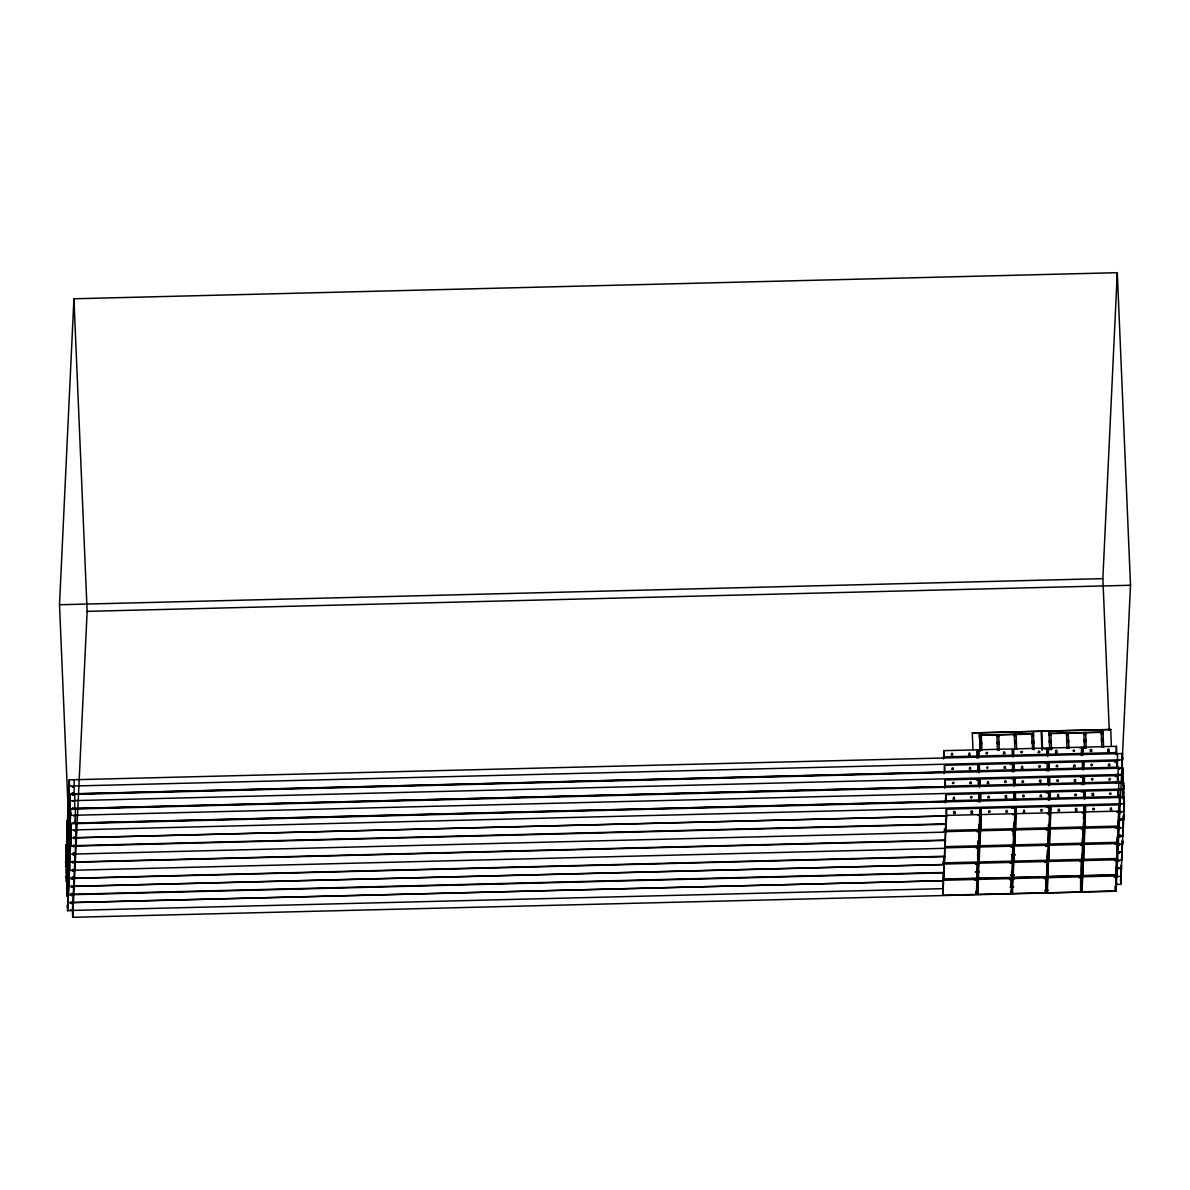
<?xml version="1.0" encoding="UTF-8"?>
<svg xmlns="http://www.w3.org/2000/svg" width="1190" height="1190" viewBox="0 0 1190 1190"><rect width="100%" height="100%" fill="white"/><g stroke="black" fill="none" stroke-linecap="round" stroke-linejoin="round"><path stroke-width="1.5" d="M65.867 857.187L65.926 858.689L65.986 856.621M66 857.038L66.075 852.784L66.134 854.286M66 854.42L65.926 856.502M66.238 877C66.402 880.109 66.238 873.371 66.372 876.866M66.372 849.095C66.224 845.54 66.372 852.947 66.238 849.229M66.625 840.795C66.655 845.897 66.863 834.681 66.819 837.477M66.685 869.593L66.655 868.819M66.714 841.077L66.893 837.611M67.161 887.948L67.294 882.058L67.19 885.092M67.637 822.305L67.458 826.291L67.428 824.521M67.607 877.923L67.547 879.975L67.681 873.802L67.666 876.747M67.83 845.941L67.77 844.439M67.889 816.861L67.979 814.332M67.964 815.091L67.919 813.603M67.845 901.098L67.77 902.57L67.785 901.678M67.756 900.8L67.919 896.665L67.726 901.544M67.845 898.301L67.979 898.167M67.86 870.247C67.964 874.635 67.919 864.728 68.127 866.87M68.053 866.736L67.919 869.563M68.142 836.659L68.202 835.023L68.083 840.899L68.276 836.511M68.083 893.11L68.157 894.612L68.172 893.72M68.247 861.962L68.306 863.791L68.395 858.868L68.455 859.775M68.603 826.767L68.44 832.911L68.38 831.275M68.38 890.12L68.321 888.469L68.38 889.927M68.365 862.319L68.336 860.935M68.514 859.284L68.455 857.588L68.44 858.496M68.603 829.742L68.618 826.931M68.886 823.45C69.109 813.41 68.842 826.857 68.767 823.435M69.124 790.889L69.05 789.461M69.005 873.862C69.124 876.97 69.005 870.351 69.139 873.728M69.065 844.602L69.05 847.548L69.079 844.602M69.362 812.755L69.362 810.568L69.347 811.461M69.436 864.282L69.362 868.908L69.466 864.312M69.392 837.849C69.496 842.669 69.541 830.918 69.66 834.949M69.794 803.637C69.422 810.197 69.794 802.655 69.734 803.518M69.526 837.701L69.6 835.633M69.66 835.127L69.526 835.514M69.913 799.055L69.987 797.568M70.046 798.921L69.972 800.573M70.18 849.482L70.076 851.787M70.15 821.65L70.225 823.138L70.15 821.457M70.195 821.383L70.344 817.262L70.255 821.74M70.27 849.764L70.21 848.083L70.076 853.974L70.046 852.204M70.522 813.692C70.671 817.009 70.507 811.387 70.656 813.127M70.656 813.558L70.597 813.008M70.909 833.506L70.984 834.056M71.043 833.372C71.028 828.909 70.79 838.757 70.85 836.882M71.147 828.79C71.311 823.986 71.147 831.23 71.222 828.924M1120.712 879.321C1120.474 884.14 1120.772 876.956 1120.638 879.187M1121.025 873.118C1121.069 866.231 1120.95 877.536 1120.906 873.386M1121.188 866.588L1121.248 868.284L1121.263 867.376M1121.322 866.811L1121.248 865.666M1122.021 765.854L1122.081 767.55L1122.215 762.552M1121.649 857.127C1121.56 864.937 1121.768 852.397 1121.843 855.164M1121.709 855.774L1121.768 857.083M1122.111 766.152L1122.155 763.281M1122.021 849.095L1122.021 852.085L1121.962 850.389M1122.17 848.068L1122.096 850.434M1122.423 843.74L1122.349 841.925L1122.408 843.844M1122.78 777.739L1122.825 779.272L1122.839 776.297L1122.78 777.546M1122.467 842.49L1122.557 840.72M1122.795 832.896L1122.795 835.782M1122.869 831.334L1122.81 834.324M1123.107 825.949C1123.152 830.62 1123.434 815.998 1123.241 826.172M1123.39 795.337L1123.33 793.819L1123.315 796.809L1123.256 794.98M1123.479 818.184L1123.553 818.78M1123.613 818.214C1123.494 814.555 1123.628 820.981 1123.494 818.646M1123.762 815.18L1123.702 814.644M1123.97 810.033L1124.014 806.805L1124.059 808.486M1124.386 802.015L1124.312 800.498L1124.371 801.42M65.748 862.572L65.673 863.732L65.673 861.634M67.205 828.344L67.205 829.237M67.651 822.216L67.592 820.401M68.425 805.689C68.336 800.855 68.172 814.495 68.217 807.906M66.61 869.057L66.536 873.311L66.625 869.473M67.012 860.444L67.012 861.233M67.681 846.254C67.577 853.914 67.86 839.56 67.889 844.796M68.47 830.114L68.44 830.769M68.663 828.597L68.603 828.151M67.175 887.844L67.309 884.825M67.562 877.134L67.532 877.803M69.273 815.418L69.228 813.811L69.273 815.12M70.002 797.716L69.987 800.468M68.708 852.546L68.827 849.645M68.856 849.794L68.812 850.538M69.273 843.234L69.213 841.404L69.258 843.323M68.098 892.783L68.157 891.637M68.098 893.586L68.306 889.808M69.258 868.254L69.303 870.173L69.288 868.581M69.63 860.311L69.689 861.322M70.552 841.077L70.582 842.818L70.537 841.464M1120.891 876.138L1120.891 874.278L1120.876 876.242M1121.813 855.893L1121.768 855.03M1123.702 785.876L1123.687 786.664M68.41 815.581L59.5 604.743L73.929 298.779L1117.291 272.688L1130.5 585.257L1116.071 891.221L72.709 917.311L72.397 909.919M66.997 828.448L66.521 850.612L67.77 812.249M68.529 796.05L67.28 834.413M1117.529 753.642L1117.41 767.848L1122.289 767.729L1122.393 753.523L69.288 779.852L68.038 818.214M68.812 802.015L69.288 779.852M67.622 843.085L67.131 865.249L68.38 826.886M69.154 810.688L67.904 849.05M1122.75 785.534L1123.018 768.145L69.913 794.489L68.663 832.851M69.422 816.652L69.913 794.489M68.232 857.707L67.756 879.871L69.005 841.509M69.764 825.31L68.514 863.672M1118.764 782.901L1118.645 797.107L1123.524 796.988L1123.628 782.782L70.537 809.111L69.288 847.473M70.046 831.275L70.537 809.111M68.856 872.344L68.365 894.493L73.245 894.374L73.988 878.428L944.696 856.651M69.615 856.145L68.365 894.493M70.389 839.947L69.139 878.294L944.711 856.25M1119.373 797.523L1118.898 819.687L1123.762 819.568L1124.253 797.404L71.147 823.748L69.898 862.095L945.47 840.051M67.607 910.692L68.098 888.543L67.607 910.692L72.471 910.573L73.215 894.627M71.147 823.748L70.656 845.897L75.535 845.778L76.011 823.614M74.048 793.938L74.167 779.733M74.672 808.575L74.777 794.37M75.654 815.209L75.282 823.049L945.991 801.272M75.282 823.197L75.401 808.992M74.003 878.175L74.747 862.229M74.762 861.977L75.505 846.03M72.709 917.311L87.138 611.363L73.929 298.779M943.521 758.982L943.923 750.652L977.317 749.819L977.57 756.067L944.176 756.899L943.923 750.652M944.146 773.619L944.533 765.289L977.927 764.456L978.195 770.704L944.8 771.536L944.533 765.289M944.756 788.241L945.158 779.911L978.552 779.078L978.805 785.326L945.425 786.159L945.158 779.911M945.381 802.863L945.767 794.548L979.162 793.7L979.43 799.948L946.035 800.796L945.767 794.548M943.03 864.416L943.194 861.084M944.726 828.657L944.562 831.989L944.429 828.865M944.101 857.811L943.655 879.053L977.05 878.205L977.749 863.226L944.369 864.059L943.655 879.053M944.86 841.598L944.369 864.059M945.634 825.384L944.414 862.839L977.808 862.006L978.254 840.765L977.54 855.744M980.426 808.248L980.114 814.912L979.786 808.337L946.392 809.17L945.187 846.625L978.582 845.793L979.013 824.551L978.79 829.549M976.99 879.44L976.276 894.419L942.897 895.267L943.64 879.351L1116.83 875.007L1116.532 867.361M946.66 815.418L945.946 830.412L979.34 829.579L980.054 814.585L946.66 815.418L946.392 809.17M972.289 732.951L1041.161 731.24L972.289 732.951L972.974 749.789M976.916 758.149L977.317 749.819M977.615 771.105L977.927 764.456M978.299 758.119L978.701 749.789L1012.095 748.956L1012.348 755.204L978.968 756.037L978.701 749.789M978.314 784.076L978.552 779.078M978.924 772.741L979.311 764.411L1012.705 763.578L1012.973 769.826L979.578 770.659L979.311 764.411M978.879 785.653L979.192 778.989M978.775 802.03L979.162 793.7M979.548 787.378L979.935 779.048L1013.33 778.2L1013.657 784.79M977.094 865.309L977.05 878.205M979.786 808.337L979.34 829.579M980.158 802L980.545 793.67L1013.94 792.837L1014.207 799.085L980.813 799.918L980.545 793.67M977.823 863.553L978.046 858.555M977.883 878.146L977.674 894.389L1011.054 893.556L1011.768 878.562M978.165 871.928L978.879 856.934L978.418 878.473L977.615 857.321M980.411 824.506L979.965 845.748L1013.359 844.915L1013.85 822.454M981.17 808.308L980.724 829.534L1014.118 828.701L1014.832 813.707L1014.564 807.46L981.17 808.308L979.965 845.748M977.674 894.389L978.373 879.395M979.192 861.962L979.638 840.72L979.192 861.962L1012.586 861.129L1013.3 846.135L979.905 846.968M1012.318 771.908L1012.705 763.578M1013.077 757.242L1013.478 748.912L1046.873 748.079L1047.126 754.326L1013.746 755.159L1013.478 748.912M1013.702 771.879L1014.088 763.549L1047.483 762.716L1047.75 768.963L1014.356 769.796L1014.088 763.549M1013.627 799.502L1013.94 792.837M1014.326 786.501L1014.713 778.171L1048.107 777.338L1048.375 783.585L1014.981 784.418L1014.713 778.171M1010.875 885.643L1011.262 877.313M1012.11 859.433L1012.274 856.101M1012.794 844.885L1011.827 877.342L1011.559 871.095M1013.24 835.335L1013.791 823.673M1015.011 799.472L1015.338 792.808L1048.717 791.96L1048.985 798.222L1015.591 799.055L1015.338 792.808M1013.359 846.462L1013.597 841.464M1012.184 887.279L1012.66 877.283M1013.657 856.071L1012.437 893.809L1012.14 886.163M1015.948 807.43L1015.501 828.671L1048.896 827.838L1049.61 812.844L1049.342 806.597L1015.948 807.43L1015.501 828.671M1013.211 877.313L1014.416 839.857L1013.984 861.099L1047.364 860.266L1048.078 845.272L1014.683 846.105M1014.743 844.885L1015.189 823.644L1014.743 844.885L1048.137 844.052L1048.762 824.715M1033.336 731.716L1034.125 749.804M1041.845 731.21L1110.716 729.5L1041.845 731.21L1042.619 749.893M1046.635 753.077L1046.873 748.079M1047.096 771.031L1047.483 762.716M1047.869 756.379L1048.256 748.049L1081.65 747.216L1081.918 753.463L1048.524 754.296L1048.256 748.049M1048.955 731.329L1049.729 749.715M1047.81 769.29L1048.048 764.292M1047.795 784.002L1048.107 777.338M1048.479 771.001L1048.866 762.671L1082.26 761.838L1082.588 768.413L1082.751 765.081M1048.331 800.29L1048.717 791.96M1049.104 785.638L1049.491 777.308L1082.885 776.475L1083.153 782.723L1049.759 783.556L1049.491 777.308M1049.044 798.55L1049.283 793.552M1045.965 878.116L1045.846 892.678L1046.545 877.699M1046.575 865.234L1047.051 855.238L1046.605 876.48M1047.259 850.686L1047.364 860.266M1048.494 824.477L1048.137 844.052M1048.955 814.927L1049.342 806.597M1049.714 800.26L1050.116 791.93L1083.495 791.097L1083.822 797.672L1083.986 794.34M1047.349 878.071L1047.23 892.649L1047.929 877.655M1047.721 870.188L1048.435 855.193M1049.193 838.98L1047.974 876.732L1047.602 867.242M1049.967 822.766L1048.762 860.221L1082.141 859.388L1082.588 838.147L1082.275 844.811M1050.725 806.567L1049.52 844.007L1082.915 843.175L1084.388 811.967L1084.12 805.719L1050.725 806.567L1050.279 827.794L1083.674 826.961L1083.48 822.275M1081.249 755.546L1081.65 747.216M1082.647 755.501L1083.034 747.171L1116.428 746.338L1116.696 752.586L1083.302 753.419L1083.034 747.171M1082.484 784.79L1082.885 776.475M1083.257 770.138L1083.659 761.808L1117.038 760.975L1117.306 767.223L1083.911 768.056L1083.659 761.808M1083.882 784.76L1084.268 776.43L1117.663 775.597L1117.931 781.845L1084.536 782.678L1084.268 776.43M1080.594 880.57L1080.624 891.816L1081.323 876.822M1082.959 830.263L1082.915 843.175M1083.495 819.047L1084.12 805.719M1084.492 799.397L1084.893 791.067L1118.288 790.234L1118.541 796.482L1085.146 797.315L1084.893 791.067M1081.383 875.602L1081.829 854.361L1081.115 869.355L1081.993 892.069L1082.707 876.792M1081.74 885.539L1082.141 877.209M1083.971 838.117L1083.54 859.359L1116.919 858.525L1117.425 836.064M1084.745 821.903L1083.54 859.359M1085.503 805.689L1084.298 843.145L1117.693 842.312L1118.898 804.857L1085.503 805.689L1085.057 826.931L1118.451 826.098L1118.898 804.857M1083.48 860.578L1082.766 875.572L1083.212 854.331L1083.48 860.578L1116.875 859.745L1116.8 855.402M1109.273 730.303L1102.862 578.638L1117.291 272.688M1102.892 729.976L1103.606 746.933M1116.027 754.668L1116.428 746.338M1116.815 765.973L1117.038 760.975M1117.351 782.261L1117.663 775.597M1117.96 796.884L1118.288 790.234M1115.61 874.709L1115.878 868.789L1116.101 875.959L943.596 880.273L943.373 873.103L942.897 895.267M1116.294 860.162L1116.16 874.739L1116.875 859.745M1116.815 848.946L1117.365 837.284M1117.975 824.402L1118.139 821.07M1116.146 875.037L1115.402 890.953L1115.194 886.252M1118.868 819.94L1118.124 835.886L1123.003 835.767L1123.702 814.882L1123.762 819.568M1121.649 769.424L1122.393 753.523M1122.795 772.92L1123.018 768.145M1122.884 798.683L1123.628 782.782M1121.04 865.383L1120.712 884.363L1115.833 884.482L1116.577 868.536L1121.456 868.447L1121.337 865.041M1121.962 846.001L1121.843 860.206L1116.979 860.325M1122.2 840.943L1121.471 868.164L1116.607 868.284L1117.351 852.337L1122.215 852.248M1123.405 815.195L1122.23 851.966L1117.365 852.085L1118.109 836.139L1122.988 836.049M1123.955 803.771L1124.253 797.404M1120.712 884.363L1121.456 868.447M68.975 790.978L68.99 793.879L69.109 788.003L69.109 789.729M68.157 808.174L68.321 806.88M67.28 829.37L67.056 834.532L67.071 833.64M68.946 820.222L68.975 819.97M68.827 852.546L68.737 854.286L68.693 853.364M68.44 860.548L68.514 858.63M68.306 891.399L68.291 890.165M1122.914 832.643L1122.944 829.742L1123.003 831.527M1122.408 840.928L1122.616 844.007L1117.737 844.127M1122.23 847.801L1122.155 848.842M951.093 755.129C955.124 752.794 949.055 752.511 952.863 755.085M952.937 799.025C956.834 796.512 951.122 796.512 954.692 799.174M972.706 813.38L972.037 812.413L970.995 813.41M981.512 743.572L980.53 744.256L979.876 743.006M981.319 735.866L980.679 736.937L979.668 736.298M981.586 743.676L980.248 742.813M987.105 783.526C991.121 782.068 985.885 780.238 988.102 782.767M988.845 783.689L987.953 782.708M996.952 735.256C998.172 739.168 999.184 732.43 996.937 735.554M997.265 742.575L998.142 743.854L998.975 742.53M998.975 743.229L998.321 741.98L997.324 742.679M996.893 734.676L997.532 750.384C998.827 748.465 1000.076 750.102 997.547 750.102M1003.259 753.835C1006.844 752.66 1002.649 750.265 1004.018 753.047M1006.859 797.88L1005.743 796.928L1005.148 797.925M1014.341 734.825C1014.713 738.231 1017.435 733.308 1014.401 734.929M1016.052 735.48C1015.665 732.088 1013.032 736.997 1015.992 735.39M1023.013 768.19C1019.666 765.274 1024.813 765.691 1021.303 768.219M1041.027 782.38L1039.51 781.652M1049.119 733.962L1049.773 735.212L1050.77 734.528M1051.38 749.15L1050.562 747.975L1049.848 749.194M1057.166 752.69L1056.512 751.723L1055.47 752.735M1057.895 811.045C1062.03 808.65 1055.798 808.441 1059.665 811M1067.847 734.379L1066.582 733.323M1084.507 748.004L1085.34 747.097L1086.217 747.96M1085.92 741.058L1084.581 740.195M1092.063 795.545L1092.688 794.756L1093.833 795.5M1101.553 740.463C1104.023 736.878 1102.595 744.062 1101.672 739.778M1103.041 732.817C1102.342 735.956 1100.066 731.136 1102.892 732.713M1103.309 740.626L1101.791 739.897M1108.217 765.854C1112.234 764.397 1106.998 762.567 1109.199 765.081M1110.077 809.736C1114.018 807.266 1108.158 807.162 1111.817 809.899M1047.007 807.415L1048.122 807.385M1081.175 791.915L1082.275 791.886M1116.413 776.46L1115.342 776.49M970.148 755.055C967.277 751.991 971.665 752.199 968.615 755.085M979.95 742.813L979.98 743.616M953.577 813.439L955.287 813.395M980.173 750.325L981.884 750.28M987.745 797.94C992.043 795.887 985.439 795.575 989.455 797.895M1014.728 741.95C1016.929 745.773 1014.46 739.466 1016.349 741.801M1014.639 742.426L1015.918 741.92L1016.156 743.17M1033.366 735.241L1032.102 734.185M1032.027 741.995L1033.768 742.158L1032.013 741.92M1005.758 812.13C1010.057 810.078 1003.438 809.765 1007.469 812.101M1021.913 782.44C1026.301 780.343 1019.518 780.105 1023.608 782.395M1038.067 752.749C1042.455 750.652 1035.687 750.414 1039.763 752.705M1024.783 812.264C1021.675 809.304 1026.613 809.349 1023.162 812.116M1039.911 796.631C1044.166 794.444 1037.635 794.325 1041.667 796.794M1066.478 733.724C1068.397 737.145 1068.04 730.318 1066.627 734.126M1068.01 734.542L1067.966 733.412L1066.701 733.457M1066.805 741.132L1067.876 740.24L1068.456 741.697M1057.3 796.199L1058.133 795.589M1058.951 796.764C1056.051 795.009 1059.725 793.016 1058.267 795.649M1084.283 740.21L1085.726 741.132M1085.845 741.251L1085.667 740.002L1084.402 740.329M1074.079 781.146C1078.333 778.944 1071.803 778.825 1075.82 781.295M1090.233 751.44L1091.929 751.411M1102.937 733.219C1101.509 729.634 1101.033 735.926 1102.996 732.609M1076.965 810.955L1076.147 809.78L1075.433 811M1109.259 751.574L1108.678 750.429L1107.637 751.426M951.807 769.365C956.106 767.654 949.337 767.178 953.339 769.32M980.084 742.649C979.905 746.398 983.014 741.102 980.069 742.932M969.21 768.933C973.39 766.91 966.756 766.895 970.861 769.275M985.975 753.865C990.392 751.991 983.446 751.812 987.507 753.82M998.901 743.14L997.369 743.185M969.82 783.556L970.564 783.139M1003.988 768.056C1008.346 766.122 1001.415 766.003 1005.61 768.205M1031.938 734.022C1034.378 737.264 1030.718 732.505 1033.247 735.123M1032.563 748.659L1031.67 733.799M1049.178 734.052L1049.952 733.337L1050.815 734.2M1066.88 740.939L1068.412 740.894M1068.471 741.4L1067.698 742.114L1066.835 741.251M1067.207 747.96L1068.739 747.915L1067.058 747.856M1056.14 766.747C1060.483 764.813 1053.641 764.724 1057.776 766.91M1084.417 740.031L1084.447 741.459L1085.86 740.968M1084.581 747.811L1086.113 747.766M1103.249 740.537L1101.613 740.373M1074.778 795.575C1079.226 793.73 1072.264 793.492 1076.31 795.53M1108.931 780.075C1112.873 779.361 1107.726 776.891 1109.601 779.688M1092.777 809.765C1097.254 807.936 1090.189 807.653 1094.309 809.736M981.378 743.75L980.129 743.78M980.382 750.25L981.631 750.221M1015.174 749.09L1016.424 749.06M1049.312 733.888L1050.725 734.007M1050.636 734.691L1049.238 734.557M1032.548 748.941L1034.095 749.179M1068.337 741.563L1066.79 741.043M1038.9 767.014C1043.243 765.423 1036.178 765.081 1040.149 766.985M988.578 812.205C992.936 810.613 985.856 810.271 989.827 812.175M1022.731 796.705L1023.98 796.675M1056.899 781.22C1061.242 779.599 1054.221 779.331 1058.148 781.175M1091.052 765.72C1094.978 765.096 1089.505 762.76 1091.587 765.497M1040.744 810.911C1045.028 809.17 1037.948 809.066 1042.143 811.03M977.154 780.045L976.365 780.075M1045.236 763.415L1046.189 763.385M1079.404 747.915L1080.356 747.885M1015.992 743.006L1014.906 742.902M1021.065 752.69C1025.081 751.53 1018.432 750.667 1021.868 752.601M1032.727 748.822L1033.946 749.075M987.7 768.1C988.875 765.036 985.543 768.309 987.105 768.115M953.547 783.6C955.168 780.863 951.033 783.198 952.952 783.6M1067.504 747.945L1068.397 747.93M1004.91 782.38L1005.788 782.366M970.757 797.88C974.833 796.467 967.976 796.036 971.635 797.865M1110.077 794.325C1113.721 793.15 1107.429 792.272 1110.448 794.34M1045.356 749.09L1044.805 749.105M1011.202 764.59L1010.533 764.575M1011.173 778.855L1011.946 778.84M1004.256 753.062L1005.029 753.791M1073.811 751.336C1076.504 749.016 1070.479 750.399 1074.302 751.485M970.713 783.198C973.063 780.7 967.485 782.425 971.442 783.704M1040.134 781.399C1037.427 779.703 1043.124 779.762 1040.268 781.458M59.5 604.743L1102.862 578.638M87.138 611.363L1130.5 585.257M979.504 735.108L1033.441 733.754M1049.059 733.367L1102.996 732.014M979.489 735.39L1033.426 734.052M1049.044 733.65L1102.996 732.311M979.578 736.699L981.348 736.655M996.967 736.268L998.737 736.223M1014.356 735.837L1016.126 735.792M1031.745 735.39L1033.515 735.346M1049.134 734.959L1050.904 734.914M1066.523 734.528L1068.293 734.483M1083.911 734.096L1085.682 734.052M1101.3 733.65L1103.071 733.605M979.563 736.997L981.334 736.952M996.952 736.551L998.722 736.506M1014.341 736.119L1016.111 736.074M1031.73 735.688L1033.5 735.643M1049.119 735.256L1050.889 735.212M1066.508 734.81L1068.278 734.765M1083.897 734.379L1085.667 734.334M1101.285 733.947L1103.056 733.903M979.816 742.426L981.586 742.381M997.205 741.98L998.975 741.935M1014.594 741.548L1016.364 741.504M1031.983 741.117L1033.753 741.072M1049.372 740.686L1051.142 740.641M1066.761 740.24L1068.531 740.195M1084.149 739.808L1085.92 739.764M1101.538 739.377L1103.309 739.332M979.801 742.709L981.572 742.664M997.19 742.277L998.96 742.233M1031.968 741.4L1033.738 741.355M1049.357 740.968C1052.228 739.526 1051.112 743.438 1049.535 741.876M1066.746 740.537L1068.516 740.492M1084.135 740.106L1085.905 740.061M1101.524 739.659L1103.294 739.63M997.265 743.586L999.05 743.542M1014.654 743.14L1016.439 743.096M1032.132 742.605C1036.728 742.381 1028.904 740.225 1033.827 742.664M1049.431 742.277L1051.216 742.233M1066.82 741.846L1068.605 741.801M1084.224 741.4L1085.994 741.355M1101.613 740.968L1103.383 740.924M979.861 744.3L981.646 744.256M997.25 743.869L999.035 743.824M1014.639 743.438L1016.424 743.393M1032.042 743.006L1033.812 742.962M1049.431 742.56L1051.201 742.515M1066.82 742.129L1068.59 742.084M1084.209 741.697L1085.979 741.653M1101.598 741.266L1103.368 741.221M981.884 749.983L980.114 750.027L979.4 732.772L980.188 751.158M997.503 749.596L999.273 749.551M1032.28 748.718L1034.051 748.674M1049.669 748.287L1051.439 748.242M1084.447 747.409L1086.217 747.365M69.555 786.114L1122.661 759.77M1082.528 768.086L1049.134 768.918L1048.866 762.671M74.048 793.789L944.756 772.013M1011.485 770.421L1010.652 770.718L1015.308 770.257L1011.589 770.451M944.756 772.132L69.184 794.057L68.916 787.81M70.18 800.736L1123.271 774.393M1013.582 784.463L980.203 785.296L979.935 779.048M74.672 808.427L945.381 786.65L69.808 808.694L69.541 802.447M70.79 815.358L1123.895 789.03M1083.763 797.345L1050.368 798.178L1050.116 791.93M1012.824 799.606L1016.543 799.516L1012.824 799.71M945.991 801.376L70.418 823.316L70.15 817.069M71.415 829.995L1124.52 803.652M981.438 814.555L1014.832 813.707M1016.215 813.677L1049.61 812.844M1050.993 812.815L1084.388 811.967M1085.771 811.937L1119.165 811.104M75.907 837.686L946.615 815.909M946.6 816.013L71.043 837.953L70.775 831.691M1119.269 811.729L1124.134 811.61L1124.074 805.526L1124.059 806.433M75.535 845.629L946.243 823.852M70.641 846.194L946.214 824.254M1118.883 819.984L1123.747 819.851M945.886 831.632L979.281 830.798M980.664 830.754L1014.059 829.921M1015.442 829.891L1048.836 829.058M1050.235 829.028L1083.614 828.181M1085.012 828.151L1118.392 827.318M945.842 832.107L70.27 854.152L70.017 847.89M1012.69 830.561L1011.738 830.754L1016.394 830.337M1118.511 827.928L1123.375 827.809L1123.107 821.561M69.883 862.393L945.455 840.452M945.128 847.845L978.522 847.012M1049.461 845.227L1082.855 844.394M1084.239 844.365L1117.633 843.532M945.083 848.306L69.511 870.351L69.243 864.089M1011.545 854.584L1015.263 854.494M1011.53 854.985L1015.234 854.881M69.124 878.592L73.988 878.473M979.147 863.181L1012.526 862.348M1013.925 862.319L1047.304 861.486M1048.702 861.441L1082.097 860.608M73.616 886.282L944.325 864.505M944.31 864.609L68.752 886.55L68.484 880.288M73.245 894.226L943.938 872.448M975.502 871.66L979.221 871.571M68.351 894.791L943.923 872.85M975.488 872.062L979.206 871.973M1010.622 875.037L1014.207 874.948M1010.607 875.334L1014.192 875.245M978.433 878.175L1047.274 876.747L1046.902 867.272M1047.988 876.435L1116.845 874.724M72.843 902.481L943.551 880.704L67.979 902.749L67.711 896.486M1014.103 878.934L1009.462 879.455L1014.103 879.038M1116.22 876.524L1121.084 876.405L1120.816 870.158M72.471 910.424L943.179 888.647M1010.013 886.981L1013.731 886.892M1044.627 890.388L1048.226 890.298M1044.612 890.67L1048.211 890.581M1012.437 893.526L1081.293 892.084L1080.996 884.453M1082.007 891.786L1116.086 890.923M1109.065 765.036L1109.987 765.81M979.816 736.461C983.133 737.205 979.177 733.1 979.653 736.595M1051.038 741.043L1049.818 740.775L1049.431 741.98M998.559 735.316L996.952 735.97L998.663 735.212M998.856 742.634L997.265 743.274M1075.165 766.464C1071.491 764.025 1077.411 764.456 1073.484 766.925M981.259 735.941L980.144 735.405L979.563 736.402M1123.702 785.861L1123.687 788.851L1123.762 786.783M1122.542 840.928L1122.467 841.776M68.693 797.196L68.737 795.946L68.737 798.936L68.678 798.014M68.232 807.088L68.365 806.374M69.407 812.502L69.347 813.558L69.362 811.952M69.258 815.462L69.213 816.742L69.243 815.358M67.592 820.386L67.651 821.412M67.22 828.329L67.19 831.289M69.63 860.296L69.689 859.24L69.675 862.215L69.63 861.188M67.027 860.43L67.056 862.155L67.071 861.352M65.733 862.661L65.688 860.742L65.748 861.768M67.592 906.557L67.562 904.668L67.532 905.516M1051.469 749.046L1050.547 748.257L1049.759 749.001M70.552 841.122L70.597 839.843L70.671 841.33M67.845 815.388L67.83 818.333L67.8 816.563M67.577 821.279L67.443 824.893M67.086 831.587L67.012 833.506M68.99 876.777L68.931 875.423L68.931 877.521M68.678 881.359L68.544 886.371L68.484 884.869M1124.044 806.939L1124.134 806.567M68.008 813.9L67.979 812.145L68.053 813.648M1122.111 847.533L1122.17 845.882L1122.244 847.384M69.615 806.775L69.6 808.516L69.615 807.623M69.913 826.842C70.031 830.977 69.927 822.26 70.046 826.708M66.67 868.313L66.685 867.406L66.67 869.146M67.547 906.007L67.532 907.613L67.607 905.65M1122.021 761.481L1122.289 767.729M1122.765 779.227L1122.899 782.351L1118.035 782.47L1118.139 768.264M1123.256 790.725L1123.524 796.988M1110.716 729.5L1111.4 746.323M1115.774 883.575L1116.071 891.221M1101.226 732.058L1101.836 747.141M1085.607 732.46L1086.247 748.168M1083.837 732.505L1084.477 748.212M1083.48 823.822L1083.688 828.508M1068.218 732.891L1068.873 748.317M1066.448 732.936L1067.058 748.019M1050.83 733.323L1051.543 749.968M1047.81 839.024L1048.137 845.599M1041.161 731.24L1041.919 749.908M1016.052 734.185L1016.662 749.284M1014.282 734.23L1014.891 749.328M1010.935 890.432L1011.054 893.556M998.663 734.632L999.303 750.34M981.274 735.063L981.928 750.488M976.157 891.295L976.276 894.419M68.157 804.009L68.425 810.256M68.767 818.646L69.035 824.893M69.392 833.268L69.66 839.515M67.384 820.207L67.651 826.455M68.008 834.845L68.276 841.092M68.633 849.467L68.886 855.714M66.625 836.406L66.893 842.654M67.25 851.043L67.503 857.291M67.86 865.666L68.127 871.913M65.867 852.605L66.134 858.853M66.476 867.242L66.744 873.49M67.101 881.864L67.369 888.112M1122.512 757.301L1122.467 758.699M1123.077 773.084C1123.107 768.219 1123.033 776.133 1123.092 773.322M1123.687 815.239L1123.687 816.489L1123.762 814.525M1121.307 865.77L1121.263 867.123M69.407 783.645L69.362 785.043M70.835 836.63L70.909 833.937M70.507 843.725L70.448 846.016L70.507 843.948M68.603 800.989C68.663 796.214 68.574 803.994 68.603 801.242M67.324 856.22L67.443 853.394M1124.312 801.301L1124.312 803.488L1124.327 802.581M1122.393 758.566L1122.453 759.592L1122.527 757.524M1122.274 762.671L1122.23 761.645L1122.289 763.147M69.303 784.909L69.347 785.936L69.422 783.868M69.838 830.486C69.689 827.496 69.927 833.268 69.764 830.367M68.752 853.483L68.886 850.672M68.856 877.387L68.916 878.413L68.856 876.911M68.737 881.493L68.693 880.466L68.618 882.534M67.25 856.086L67.309 857.112L67.443 851.222L67.384 853.275M68.678 882.653L68.618 884.735M66.387 846.001L66.447 847.533L66.462 844.588L66.387 846.001M66.863 891.459L66.908 892.991L66.923 890.001L66.863 891.34M66.938 864.937L66.923 862.378L66.938 864.937M67.056 859.403L67.131 860.995L67.101 859.492M68.618 853.855L68.693 855.55L68.618 853.855M69.154 842.862L69.213 844.394L69.154 842.862M69.838 858.63L69.823 856.041L69.838 858.63M69.898 829.757L69.838 828.404L69.898 829.757M1123.39 792.376L1123.449 793.879L1123.449 790.919L1123.524 792.406M1123.241 823.197L1123.256 823.078M66.238 844.647L65.748 866.811L66.238 844.647M66.863 859.284L66.372 881.448L66.863 859.284M67.473 873.906L66.982 896.07L67.473 873.906M953.651 811.907C954.93 814.927 956.15 809.676 953.651 811.907M971.055 811.476C972.304 814.466 973.554 809.245 971.055 811.476M1004.598 781.354C1005.877 784.359 1007.082 779.108 1004.598 781.354M1005.208 795.976C1006.428 799.025 1007.737 793.76 1005.208 795.976M1022.597 795.545C1023.876 798.564 1025.096 793.314 1022.597 795.545M1051.172 741.43C1050.22 744.702 1048.435 739.377 1051.127 741.519M1055.515 750.786C1056.794 753.806 1058.014 748.555 1055.515 750.786M1075.388 808.873C1076.623 811.907 1077.902 806.627 1075.388 808.873M1083.897 733.085C1084.67 736.818 1086.797 730.779 1083.897 733.085M1090.293 749.923C1091.572 752.928 1092.792 747.677 1090.293 749.923M1091.542 779.167C1092.777 782.217 1094.056 776.936 1091.542 779.167M1092.152 793.804C1093.432 796.824 1094.651 791.573 1092.152 793.804M1107.697 749.477C1108.946 752.482 1110.196 747.246 1107.697 749.477M72.486 786.813L73.245 786.843L72.486 786.813M72.188 793.12L72.947 793.15L72.188 793.12M72.114 794.771L72.218 794.697M72.843 795.188L73.602 795.218L72.843 795.188M73.111 801.45L73.155 801.405M72.813 807.742L72.917 807.668M73.721 816.072L73.825 815.998M73.423 822.379L73.468 822.335M74.345 830.709L75.089 830.724L74.345 830.709M74.048 837.001L74.791 837.031L74.048 837.001M73.973 838.652L74.078 838.578M73.676 844.959L73.706 844.915M73.587 846.908L73.616 846.864M73.289 853.2L74.033 853.23L73.289 853.2M73.2 854.851L73.959 854.881L73.2 854.851M72.902 861.158L72.947 861.114M72.813 863.107L72.858 863.062M72.516 869.399L72.56 869.355M72.441 871.05L73.185 871.08L72.441 871.05M72.144 877.357L72.888 877.387L72.144 877.357M72.055 879.306L72.159 879.217M71.757 885.598L71.802 885.553M71.683 887.249L72.426 887.279L71.683 887.249M71.385 893.556L72.129 893.586L71.385 893.556M71.296 895.505L72.04 895.52L71.296 895.505M70.998 901.797L71.088 901.723M70.909 903.448L71.668 903.478L70.909 903.448M70.612 909.755L70.656 909.71M975.264 756.825L976.35 756.87L975.324 756.766M975.889 771.462L976.975 771.492L975.889 771.462M976.499 786.084L977.585 786.114L976.499 786.084M977.124 800.721L978.21 800.751L977.183 800.647M977.734 815.343L978.82 815.373L977.734 815.343M976.975 831.557L978.061 831.587L976.975 831.557M976.216 847.771L977.288 847.801L976.216 847.771M1010.042 755.962L1011.128 755.992L1010.042 755.962M975.443 863.985L976.529 864.014L975.443 863.985M974.684 880.198L975.77 880.228L974.684 880.198M1011.277 785.221L1012.363 785.251L1011.336 785.162M1012.259 808.218L1013.345 808.263L1012.259 808.218M1012.526 814.466L1013.597 814.51L1012.526 814.466M1010.994 846.893L1012.08 846.938L1010.994 846.893M1044.82 755.085L1045.906 755.129L1044.82 755.085M1010.221 863.107L1011.307 863.152L1010.28 863.048M1045.445 769.722L1046.531 769.752L1045.445 769.722M1046.412 792.733L1047.498 792.763L1046.471 792.659M1046.679 798.981L1047.765 799.011L1046.679 798.981M1047.304 813.603L1048.375 813.633L1047.304 813.603M1046.531 829.817L1047.617 829.846L1046.531 829.817M1045.772 846.03L1046.858 846.06L1045.772 846.03M1079.598 754.222L1080.684 754.252L1079.598 754.222M1044.998 862.244L1046.084 862.274L1044.998 862.244M1080.223 768.844L1081.308 768.889L1080.282 768.785M1044.24 878.458L1045.326 878.488L1044.299 878.399M1080.58 777.234L1081.665 777.263L1080.639 777.174M1080.847 783.481L1081.918 783.511L1080.847 783.481M1081.457 798.103L1082.543 798.133L1081.457 798.103M1082.082 812.74L1083.153 812.77L1082.141 812.681M1081.308 828.939L1082.394 828.984L1081.308 828.939M1080.55 845.153L1081.636 845.198L1080.55 845.153M1114.39 753.344L1115.461 753.389L1114.39 753.344M1079.776 861.367L1080.862 861.411L1079.776 861.367M1114.733 761.734L1115.818 761.764L1114.733 761.734M1115 767.981L1116.086 768.011L1115.149 767.862M1118.912 760.648L1118.957 760.603M1079.018 877.58L1080.103 877.625L1079.018 877.58M1118.615 766.955L1118.659 766.91M1118.541 768.606L1119.284 768.621L1118.541 768.606M1119.269 769.023L1119.373 768.948M1115.625 782.604L1116.696 782.648L1115.685 782.544M1119.537 775.27L1120.281 775.3L1119.537 775.27M1119.24 781.577L1119.983 781.607L1119.24 781.577M1116.235 797.241L1117.321 797.27L1116.235 797.241M1120.147 789.907L1120.906 789.922L1120.147 789.907M1119.85 796.199L1119.954 796.125M1116.86 811.863L1117.946 811.892L1117.008 811.744M1120.772 804.529L1120.802 804.485M1120.474 810.836L1120.504 810.792M1120.4 812.487L1121.144 812.517L1120.4 812.487M1116.086 828.076L1117.172 828.106L1116.086 828.076M1120.102 818.794L1120.846 818.809L1120.102 818.794M1119.998 820.728L1120.102 820.654M1119.701 827.035L1119.745 826.991M1119.626 828.686L1119.671 828.642M1115.327 844.29L1116.413 844.32L1115.327 844.29M1119.329 834.993L1120.088 835.008L1119.329 834.993M1119.24 836.927L1119.983 836.957L1119.24 836.927M1118.942 843.234L1119.046 843.16M1118.868 844.885L1119.611 844.915L1118.868 844.885M1114.569 860.504L1115.64 860.534L1114.569 860.504M1118.57 851.192L1118.615 851.148M1118.481 853.126L1119.225 853.156L1118.481 853.126M1118.184 859.433L1118.288 859.359M1118.094 861.084L1118.853 861.114L1118.094 861.084M1113.795 876.718L1114.881 876.747L1113.855 876.658M1117.812 867.391L1117.901 867.302M1117.707 869.325L1117.752 869.28M1117.41 875.632L1117.514 875.557M1117.336 877.283L1117.38 877.238M1117.038 883.59L1117.142 883.501M1083.956 733.189C1084.789 735.777 1086.604 731.582 1083.956 733.189"/></g></svg>
